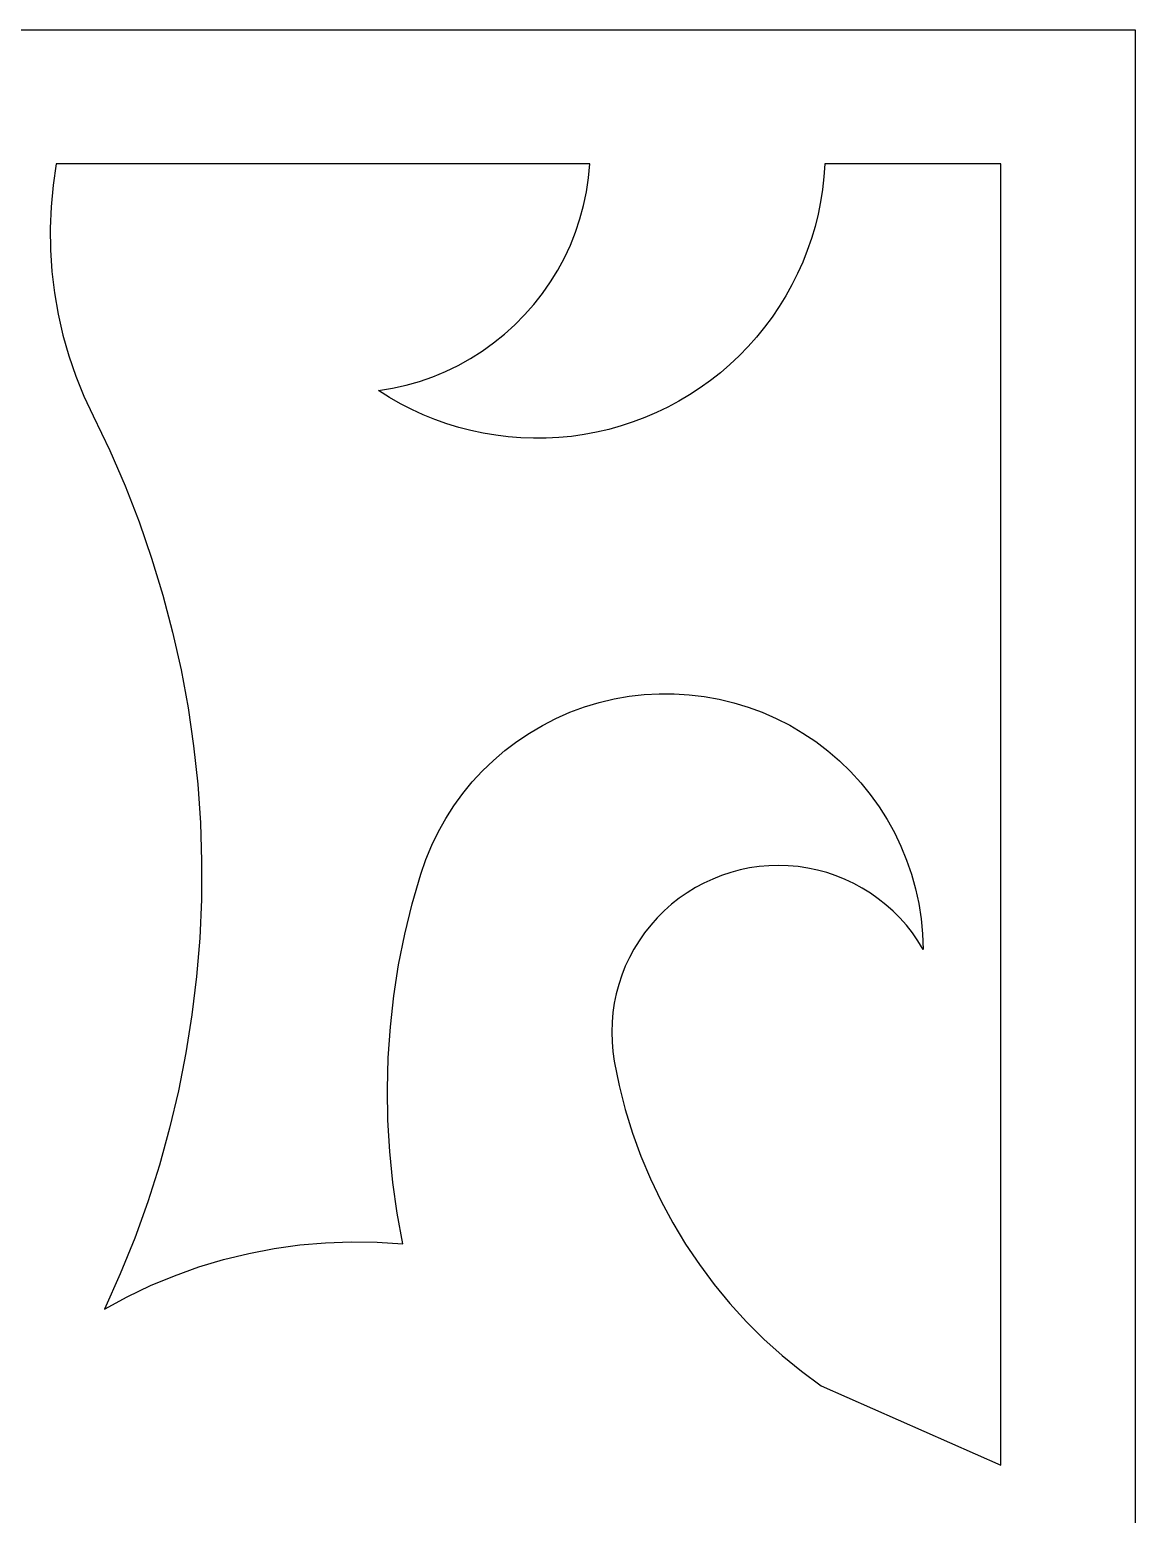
# Model space of a CAD drawing. Header units: centimetres. Extents: x -27 to -14.7, y 2.8 to 9.
# Drawn here: x -16.271 to -14.727, y 6.928 to 9.001 of the extents above; entities that cross this region are included whole.
import ezdxf

# ---------------------------------------------------------------- set-up
doc = ezdxf.new("R2010")
doc.units = ezdxf.units.CM
doc.header["$MEASUREMENT"] = 0
doc.layers.add('layer 1', color=7, linetype='Continuous')

msp = doc.modelspace()

# ---------------------------------------------------------------- linework, layer by layer
at = {"layer": 'layer 1', "color": 250}
for points, knots in [([(-26.99914, 2.79014), (-26.99914, 2.79014), (-14.72739, 2.79014), (-14.72739, 2.79014), (-14.72739, 2.79014), (-14.72739, 2.79014), (-14.72739, 9.00077), (-14.72739, 9.00077), (-14.72739, 9.00077), (-14.72739, 9.00077), (-26.99914, 9.00077), (-26.99914, 9.00077), (-26.99914, 9.00077), (-26.99914, 9.00077), (-26.99914, 2.79014), (-26.99914, 2.79014)], [0, 0, 0, 0, 0.2, 0.2, 0.2, 0.2, 0.4, 0.4, 0.4, 0.4, 0.6, 0.6, 0.6, 0.6, 1, 1, 1, 1]), ([(-16.1344, 7.23149), (-16.1344, 7.23149), (-16.16612, 7.21424), (-16.16612, 7.21424), (-16.16612, 7.21424), (-16.16612, 7.21424), (-16.14414, 7.26341), (-16.14414, 7.26341), (-16.14414, 7.26341), (-16.14414, 7.26341), (-16.12404, 7.31329), (-16.12404, 7.31329), (-16.12404, 7.31329), (-16.12404, 7.31329), (-16.10585, 7.36392), (-16.10585, 7.36392), (-16.10585, 7.36392), (-16.10585, 7.36392), (-16.08958, 7.41511), (-16.08958, 7.41511), (-16.08958, 7.41511), (-16.08958, 7.41511), (-16.07525, 7.46691), (-16.07525, 7.46691), (-16.07525, 7.46691), (-16.07525, 7.46691), (-16.06287, 7.51927), (-16.06287, 7.51927), (-16.06287, 7.51927), (-16.06287, 7.51927), (-16.05248, 7.57206), (-16.05248, 7.57206), (-16.05248, 7.57206), (-16.05248, 7.57206), (-16.04406, 7.62527), (-16.04406, 7.62527), (-16.04406, 7.62527), (-16.04406, 7.62527), (-16.03767, 7.67871), (-16.03767, 7.67871), (-16.03767, 7.67871), (-16.03767, 7.67871), (-16.03329, 7.73234), (-16.03329, 7.73234), (-16.03329, 7.73234), (-16.03329, 7.73234), (-16.03094, 7.78606), (-16.03094, 7.78606), (-16.03094, 7.78606), (-16.03094, 7.78606), (-16.03061, 7.83983), (-16.03061, 7.83983), (-16.03061, 7.83983), (-16.03061, 7.83983), (-16.03231, 7.89355), (-16.03231, 7.89355), (-16.03231, 7.89355), (-16.03231, 7.89355), (-16.03602, 7.94718), (-16.03602, 7.94718), (-16.03602, 7.94718), (-16.03602, 7.94718), (-16.04177, 8.00067), (-16.04177, 8.00067), (-16.04177, 8.00067), (-16.04177, 8.00067), (-16.04953, 8.05397), (-16.04953, 8.05397), (-16.04953, 8.05397), (-16.04953, 8.05397), (-16.05929, 8.10694), (-16.05929, 8.10694), (-16.05929, 8.10694), (-16.05929, 8.10694), (-16.07103, 8.15944), (-16.07103, 8.15944), (-16.07103, 8.15944), (-16.07103, 8.15944), (-16.08473, 8.21143), (-16.08473, 8.21143), (-16.08473, 8.21143), (-16.08473, 8.21143), (-16.10036, 8.26286), (-16.10036, 8.26286), (-16.10036, 8.26286), (-16.10036, 8.26286), (-16.11793, 8.31367), (-16.11793, 8.31367), (-16.11793, 8.31367), (-16.11793, 8.31367), (-16.13741, 8.36379), (-16.13741, 8.36379), (-16.13741, 8.36379), (-16.13741, 8.36379), (-16.15876, 8.41315), (-16.15876, 8.41315), (-16.15876, 8.41315), (-16.15876, 8.41315), (-16.182, 8.46176), (-16.182, 8.46176), (-16.182, 8.46176), (-16.182, 8.46176), (-16.19478, 8.48905), (-16.19478, 8.48905), (-16.19478, 8.48905), (-16.19478, 8.48905), (-16.20609, 8.51694), (-16.20609, 8.51694), (-16.20609, 8.51694), (-16.20609, 8.51694), (-16.2159, 8.5454), (-16.2159, 8.5454), (-16.2159, 8.5454), (-16.2159, 8.5454), (-16.22418, 8.57436), (-16.22418, 8.57436), (-16.22418, 8.57436), (-16.22418, 8.57436), (-16.23091, 8.60371), (-16.23091, 8.60371), (-16.23091, 8.60371), (-16.23091, 8.60371), (-16.23608, 8.63339), (-16.23608, 8.63339), (-16.23608, 8.63339), (-16.23608, 8.63339), (-16.23965, 8.66325), (-16.23965, 8.66325), (-16.23965, 8.66325), (-16.23965, 8.66325), (-16.24164, 8.69329), (-16.24164, 8.69329), (-16.24164, 8.69329), (-16.24164, 8.69329), (-16.24202, 8.72344), (-16.24202, 8.72344), (-16.24202, 8.72344), (-16.24202, 8.72344), (-16.24081, 8.75349), (-16.24081, 8.75349), (-16.24081, 8.75349), (-16.24081, 8.75349), (-16.238, 8.78349), (-16.238, 8.78349), (-16.238, 8.78349), (-16.238, 8.78349), (-16.23359, 8.81326), (-16.23359, 8.81326), (-16.23359, 8.81326), (-16.23359, 8.81326), (-15.48851, 8.81326), (-15.48851, 8.81326), (-15.48851, 8.81326), (-15.48851, 8.81326), (-15.49037, 8.79376), (-15.49037, 8.79376), (-15.49037, 8.79376), (-15.49037, 8.79376), (-15.49334, 8.77449), (-15.49334, 8.77449), (-15.49334, 8.77449), (-15.49334, 8.77449), (-15.49739, 8.75541), (-15.49739, 8.75541), (-15.49739, 8.75541), (-15.49739, 8.75541), (-15.50251, 8.73661), (-15.50251, 8.73661), (-15.50251, 8.73661), (-15.50251, 8.73661), (-15.50869, 8.71814), (-15.50869, 8.71814), (-15.50869, 8.71814), (-15.50869, 8.71814), (-15.51592, 8.70004), (-15.51592, 8.70004), (-15.51592, 8.70004), (-15.51592, 8.70004), (-15.52417, 8.68237), (-15.52417, 8.68237), (-15.52417, 8.68237), (-15.52417, 8.68237), (-15.53345, 8.66517), (-15.53345, 8.66517), (-15.53345, 8.66517), (-15.53345, 8.66517), (-15.54369, 8.64848), (-15.54369, 8.64848), (-15.54369, 8.64848), (-15.54369, 8.64848), (-15.55485, 8.63245), (-15.55485, 8.63245), (-15.55485, 8.63245), (-15.55485, 8.63245), (-15.56688, 8.61712), (-15.56688, 8.61712), (-15.56688, 8.61712), (-15.56688, 8.61712), (-15.57973, 8.60254), (-15.57973, 8.60254), (-15.57973, 8.60254), (-15.57973, 8.60254), (-15.59341, 8.58866), (-15.59341, 8.58866), (-15.59341, 8.58866), (-15.59341, 8.58866), (-15.60787, 8.57559), (-15.60787, 8.57559), (-15.60787, 8.57559), (-15.60787, 8.57559), (-15.62306, 8.56335), (-15.62306, 8.56335), (-15.62306, 8.56335), (-15.62306, 8.56335), (-15.63898, 8.55196), (-15.63898, 8.55196), (-15.63898, 8.55196), (-15.63898, 8.55196), (-15.65551, 8.5415), (-15.65551, 8.5415), (-15.65551, 8.5415), (-15.65551, 8.5415), (-15.67258, 8.53203), (-15.67258, 8.53203), (-15.67258, 8.53203), (-15.67258, 8.53203), (-15.69012, 8.52359), (-15.69012, 8.52359), (-15.69012, 8.52359), (-15.69012, 8.52359), (-15.7081, 8.51614), (-15.7081, 8.51614), (-15.7081, 8.51614), (-15.7081, 8.51614), (-15.72647, 8.50972), (-15.72647, 8.50972), (-15.72647, 8.50972), (-15.72647, 8.50972), (-15.7452, 8.50433), (-15.7452, 8.50433), (-15.7452, 8.50433), (-15.7452, 8.50433), (-15.76425, 8.50002), (-15.76425, 8.50002), (-15.76425, 8.50002), (-15.76425, 8.50002), (-15.78354, 8.49683), (-15.78354, 8.49683), (-15.78354, 8.49683), (-15.78354, 8.49683), (-15.76848, 8.48731), (-15.76848, 8.48731), (-15.76848, 8.48731), (-15.76848, 8.48731), (-15.75308, 8.47854), (-15.75308, 8.47854), (-15.75308, 8.47854), (-15.75308, 8.47854), (-15.73734, 8.47048), (-15.73734, 8.47048), (-15.73734, 8.47048), (-15.73734, 8.47048), (-15.72131, 8.46312), (-15.72131, 8.46312), (-15.72131, 8.46312), (-15.72131, 8.46312), (-15.70499, 8.45651), (-15.70499, 8.45651), (-15.70499, 8.45651), (-15.70499, 8.45651), (-15.68843, 8.45061), (-15.68843, 8.45061), (-15.68843, 8.45061), (-15.68843, 8.45061), (-15.67164, 8.44545), (-15.67164, 8.44545), (-15.67164, 8.44545), (-15.67164, 8.44545), (-15.65464, 8.441), (-15.65464, 8.441), (-15.65464, 8.441), (-15.65464, 8.441), (-15.63748, 8.43734), (-15.63748, 8.43734), (-15.63748, 8.43734), (-15.63748, 8.43734), (-15.62015, 8.43439), (-15.62015, 8.43439), (-15.62015, 8.43439), (-15.62015, 8.43439), (-15.6027, 8.43223), (-15.6027, 8.43223), (-15.6027, 8.43223), (-15.6027, 8.43223), (-15.58515, 8.43082), (-15.58515, 8.43082), (-15.58515, 8.43082), (-15.58515, 8.43082), (-15.56752, 8.43021), (-15.56752, 8.43021), (-15.56752, 8.43021), (-15.56752, 8.43021), (-15.54984, 8.43035), (-15.54984, 8.43035), (-15.54984, 8.43035), (-15.54984, 8.43035), (-15.53213, 8.43125), (-15.53213, 8.43125), (-15.53213, 8.43125), (-15.53213, 8.43125), (-15.51442, 8.43298), (-15.51442, 8.43298), (-15.51442, 8.43298), (-15.51442, 8.43298), (-15.49679, 8.43546), (-15.49679, 8.43546), (-15.49679, 8.43546), (-15.49679, 8.43546), (-15.47937, 8.43875), (-15.47937, 8.43875), (-15.47937, 8.43875), (-15.47937, 8.43875), (-15.46214, 8.44273), (-15.46214, 8.44273), (-15.46214, 8.44273), (-15.46214, 8.44273), (-15.44516, 8.44751), (-15.44516, 8.44751), (-15.44516, 8.44751), (-15.44516, 8.44751), (-15.42842, 8.453), (-15.42842, 8.453), (-15.42842, 8.453), (-15.42842, 8.453), (-15.41197, 8.45919), (-15.41197, 8.45919), (-15.41197, 8.45919), (-15.41197, 8.45919), (-15.39582, 8.46612), (-15.39582, 8.46612), (-15.39582, 8.46612), (-15.39582, 8.46612), (-15.37999, 8.47372), (-15.37999, 8.47372), (-15.37999, 8.47372), (-15.37999, 8.47372), (-15.36451, 8.48202), (-15.36451, 8.48202), (-15.36451, 8.48202), (-15.36451, 8.48202), (-15.34941, 8.49097), (-15.34941, 8.49097), (-15.34941, 8.49097), (-15.34941, 8.49097), (-15.3347, 8.50063), (-15.3347, 8.50063), (-15.3347, 8.50063), (-15.3347, 8.50063), (-15.3204, 8.51089), (-15.3204, 8.51089), (-15.3204, 8.51089), (-15.3204, 8.51089), (-15.30654, 8.52181), (-15.30654, 8.52181), (-15.30654, 8.52181), (-15.30654, 8.52181), (-15.29314, 8.53334), (-15.29314, 8.53334), (-15.29314, 8.53334), (-15.29314, 8.53334), (-15.28023, 8.54549), (-15.28023, 8.54549), (-15.28023, 8.54549), (-15.28023, 8.54549), (-15.26782, 8.55824), (-15.26782, 8.55824), (-15.26782, 8.55824), (-15.26782, 8.55824), (-15.25599, 8.57155), (-15.25599, 8.57155), (-15.25599, 8.57155), (-15.25599, 8.57155), (-15.2448, 8.58534), (-15.2448, 8.58534), (-15.2448, 8.58534), (-15.2448, 8.58534), (-15.23426, 8.59949), (-15.23426, 8.59949), (-15.23426, 8.59949), (-15.23426, 8.59949), (-15.22437, 8.61412), (-15.22437, 8.61412), (-15.22437, 8.61412), (-15.22437, 8.61412), (-15.21516, 8.62912), (-15.21516, 8.62912), (-15.21516, 8.62912), (-15.21516, 8.62912), (-15.20661, 8.64449), (-15.20661, 8.64449), (-15.20661, 8.64449), (-15.20661, 8.64449), (-15.19876, 8.6602), (-15.19876, 8.6602), (-15.19876, 8.6602), (-15.19876, 8.6602), (-15.19161, 8.67623), (-15.19161, 8.67623), (-15.19161, 8.67623), (-15.19161, 8.67623), (-15.18517, 8.69259), (-15.18517, 8.69259), (-15.18517, 8.69259), (-15.18517, 8.69259), (-15.17944, 8.70919), (-15.17944, 8.70919), (-15.17944, 8.70919), (-15.17944, 8.70919), (-15.17443, 8.72606), (-15.17443, 8.72606), (-15.17443, 8.72606), (-15.17443, 8.72606), (-15.17018, 8.74313), (-15.17018, 8.74313), (-15.17018, 8.74313), (-15.17018, 8.74313), (-15.16667, 8.76042), (-15.16667, 8.76042), (-15.16667, 8.76042), (-15.16667, 8.76042), (-15.1639, 8.77786), (-15.1639, 8.77786), (-15.1639, 8.77786), (-15.1639, 8.77786), (-15.16191, 8.79549), (-15.16191, 8.79549), (-15.16191, 8.79549), (-15.16191, 8.79549), (-15.1607, 8.81326), (-15.1607, 8.81326), (-15.1607, 8.81326), (-15.1607, 8.81326), (-14.9149, 8.81326), (-14.9149, 8.81326), (-14.9149, 8.81326), (-14.9149, 8.81326), (-14.9149, 6.99639), (-14.9149, 6.99639), (-14.9149, 6.99639), (-14.9149, 6.99639), (-15.16563, 7.10707), (-15.16563, 7.10707), (-15.16563, 7.10707), (-15.16563, 7.10707), (-15.19342, 7.12756), (-15.19342, 7.12756), (-15.19342, 7.12756), (-15.19342, 7.12756), (-15.22012, 7.1494), (-15.22012, 7.1494), (-15.22012, 7.1494), (-15.22012, 7.1494), (-15.24569, 7.17247), (-15.24569, 7.17247), (-15.24569, 7.17247), (-15.24569, 7.17247), (-15.27009, 7.19675), (-15.27009, 7.19675), (-15.27009, 7.19675), (-15.27009, 7.19675), (-15.29327, 7.2222), (-15.29327, 7.2222), (-15.29327, 7.2222), (-15.29327, 7.2222), (-15.3152, 7.24874), (-15.3152, 7.24874), (-15.3152, 7.24874), (-15.3152, 7.24874), (-15.33581, 7.2764), (-15.33581, 7.2764), (-15.33581, 7.2764), (-15.33581, 7.2764), (-15.35509, 7.30504), (-15.35509, 7.30504), (-15.35509, 7.30504), (-15.35509, 7.30504), (-15.37294, 7.33462), (-15.37294, 7.33462), (-15.37294, 7.33462), (-15.37294, 7.33462), (-15.38929, 7.365), (-15.38929, 7.365), (-15.38929, 7.365), (-15.38929, 7.365), (-15.4041, 7.39608), (-15.4041, 7.39608), (-15.4041, 7.39608), (-15.4041, 7.39608), (-15.41738, 7.42786), (-15.41738, 7.42786), (-15.41738, 7.42786), (-15.41738, 7.42786), (-15.42909, 7.4602), (-15.42909, 7.4602), (-15.42909, 7.4602), (-15.42909, 7.4602), (-15.43922, 7.49316), (-15.43922, 7.49316), (-15.43922, 7.49316), (-15.43922, 7.49316), (-15.44771, 7.52654), (-15.44771, 7.52654), (-15.44771, 7.52654), (-15.44771, 7.52654), (-15.45458, 7.56043), (-15.45458, 7.56043), (-15.45458, 7.56043), (-15.45458, 7.56043), (-15.45658, 7.57403), (-15.45658, 7.57403), (-15.45658, 7.57403), (-15.45658, 7.57403), (-15.45778, 7.58767), (-15.45778, 7.58767), (-15.45778, 7.58767), (-15.45778, 7.58767), (-15.45817, 7.60126), (-15.45817, 7.60126), (-15.45817, 7.60126), (-15.45817, 7.60126), (-15.45775, 7.61481), (-15.45775, 7.61481), (-15.45775, 7.61481), (-15.45775, 7.61481), (-15.45657, 7.62827), (-15.45657, 7.62827), (-15.45657, 7.62827), (-15.45657, 7.62827), (-15.4546, 7.64158), (-15.4546, 7.64158), (-15.4546, 7.64158), (-15.4546, 7.64158), (-15.45188, 7.65475), (-15.45188, 7.65475), (-15.45188, 7.65475), (-15.45188, 7.65475), (-15.4484, 7.66774), (-15.4484, 7.66774), (-15.4484, 7.66774), (-15.4484, 7.66774), (-15.44419, 7.68049), (-15.44419, 7.68049), (-15.44419, 7.68049), (-15.44419, 7.68049), (-15.43923, 7.693), (-15.43923, 7.693), (-15.43923, 7.693), (-15.43923, 7.693), (-15.43354, 7.70524), (-15.43354, 7.70524), (-15.43354, 7.70524), (-15.43354, 7.70524), (-15.42716, 7.71715), (-15.42716, 7.71715), (-15.42716, 7.71715), (-15.42716, 7.71715), (-15.42006, 7.72868), (-15.42006, 7.72868), (-15.42006, 7.72868), (-15.42006, 7.72868), (-15.41227, 7.73984), (-15.41227, 7.73984), (-15.41227, 7.73984), (-15.41227, 7.73984), (-15.4038, 7.75057), (-15.4038, 7.75057), (-15.4038, 7.75057), (-15.4038, 7.75057), (-15.39465, 7.76084), (-15.39465, 7.76084), (-15.39465, 7.76084), (-15.39465, 7.76084), (-15.38491, 7.77054), (-15.38491, 7.77054), (-15.38491, 7.77054), (-15.38491, 7.77054), (-15.37468, 7.77964), (-15.37468, 7.77964), (-15.37468, 7.77964), (-15.37468, 7.77964), (-15.36399, 7.78807), (-15.36399, 7.78807), (-15.36399, 7.78807), (-15.36399, 7.78807), (-15.35287, 7.79581), (-15.35287, 7.79581), (-15.35287, 7.79581), (-15.35287, 7.79581), (-15.34136, 7.80284), (-15.34136, 7.80284), (-15.34136, 7.80284), (-15.34136, 7.80284), (-15.32949, 7.80922), (-15.32949, 7.80922), (-15.32949, 7.80922), (-15.32949, 7.80922), (-15.31727, 7.81489), (-15.31727, 7.81489), (-15.31727, 7.81489), (-15.31727, 7.81489), (-15.30478, 7.81986), (-15.30478, 7.81986), (-15.30478, 7.81986), (-15.30478, 7.81986), (-15.29202, 7.82403), (-15.29202, 7.82403), (-15.29202, 7.82403), (-15.29202, 7.82403), (-15.27902, 7.82754), (-15.27902, 7.82754), (-15.27902, 7.82754), (-15.27902, 7.82754), (-15.26582, 7.83026), (-15.26582, 7.83026), (-15.26582, 7.83026), (-15.26582, 7.83026), (-15.25245, 7.83219), (-15.25245, 7.83219), (-15.25245, 7.83219), (-15.25245, 7.83219), (-15.23896, 7.83341), (-15.23896, 7.83341), (-15.23896, 7.83341), (-15.23896, 7.83341), (-15.22536, 7.83378), (-15.22536, 7.83378), (-15.22536, 7.83378), (-15.22536, 7.83378), (-15.21169, 7.83336), (-15.21169, 7.83336), (-15.21169, 7.83336), (-15.21169, 7.83336), (-15.19798, 7.83214), (-15.19798, 7.83214), (-15.19798, 7.83214), (-15.19798, 7.83214), (-15.18437, 7.83012), (-15.18437, 7.83012), (-15.18437, 7.83012), (-15.18437, 7.83012), (-15.17099, 7.82731), (-15.17099, 7.82731), (-15.17099, 7.82731), (-15.17099, 7.82731), (-15.15786, 7.82375), (-15.15786, 7.82375), (-15.15786, 7.82375), (-15.15786, 7.82375), (-15.14502, 7.81943), (-15.14502, 7.81943), (-15.14502, 7.81943), (-15.14502, 7.81943), (-15.13248, 7.81437), (-15.13248, 7.81437), (-15.13248, 7.81437), (-15.13248, 7.81437), (-15.12029, 7.80865), (-15.12029, 7.80865), (-15.12029, 7.80865), (-15.12029, 7.80865), (-15.10847, 7.80223), (-15.10847, 7.80223), (-15.10847, 7.80223), (-15.10847, 7.80223), (-15.09705, 7.7951), (-15.09705, 7.7951), (-15.09705, 7.7951), (-15.09705, 7.7951), (-15.08606, 7.78737), (-15.08606, 7.78737), (-15.08606, 7.78737), (-15.08606, 7.78737), (-15.07552, 7.77903), (-15.07552, 7.77903), (-15.07552, 7.77903), (-15.07552, 7.77903), (-15.06548, 7.77003), (-15.06548, 7.77003), (-15.06548, 7.77003), (-15.06548, 7.77003), (-15.05594, 7.76046), (-15.05594, 7.76046), (-15.05594, 7.76046), (-15.05594, 7.76046), (-15.04695, 7.75034), (-15.04695, 7.75034), (-15.04695, 7.75034), (-15.04695, 7.75034), (-15.03853, 7.73965), (-15.03853, 7.73965), (-15.03853, 7.73965), (-15.03853, 7.73965), (-15.03072, 7.72844), (-15.03072, 7.72844), (-15.03072, 7.72844), (-15.03072, 7.72844), (-15.02353, 7.71668), (-15.02353, 7.71668), (-15.02353, 7.71668), (-15.02353, 7.71668), (-15.02427, 7.7382), (-15.02427, 7.7382), (-15.02427, 7.7382), (-15.02427, 7.7382), (-15.02629, 7.75948), (-15.02629, 7.75948), (-15.02629, 7.75948), (-15.02629, 7.75948), (-15.02954, 7.78048), (-15.02954, 7.78048), (-15.02954, 7.78048), (-15.02954, 7.78048), (-15.03402, 7.80115), (-15.03402, 7.80115), (-15.03402, 7.80115), (-15.03402, 7.80115), (-15.03969, 7.82145), (-15.03969, 7.82145), (-15.03969, 7.82145), (-15.03969, 7.82145), (-15.04653, 7.84137), (-15.04653, 7.84137), (-15.04653, 7.84137), (-15.04653, 7.84137), (-15.0545, 7.86078), (-15.0545, 7.86078), (-15.0545, 7.86078), (-15.0545, 7.86078), (-15.06359, 7.87972), (-15.06359, 7.87972), (-15.06359, 7.87972), (-15.06359, 7.87972), (-15.07378, 7.8981), (-15.07378, 7.8981), (-15.07378, 7.8981), (-15.07378, 7.8981), (-15.08503, 7.91582), (-15.08503, 7.91582), (-15.08503, 7.91582), (-15.08503, 7.91582), (-15.09731, 7.93293), (-15.09731, 7.93293), (-15.09731, 7.93293), (-15.09731, 7.93293), (-15.11061, 7.94929), (-15.11061, 7.94929), (-15.11061, 7.94929), (-15.11061, 7.94929), (-15.1249, 7.9649), (-15.1249, 7.9649), (-15.1249, 7.9649), (-15.1249, 7.9649), (-15.14014, 7.97971), (-15.14014, 7.97971), (-15.14014, 7.97971), (-15.14014, 7.97971), (-15.15634, 7.99363), (-15.15634, 7.99363), (-15.15634, 7.99363), (-15.15634, 7.99363), (-15.17344, 8.00667), (-15.17344, 8.00667), (-15.17344, 8.00667), (-15.17344, 8.00667), (-15.19129, 8.01867), (-15.19129, 8.01867), (-15.19129, 8.01867), (-15.19129, 8.01867), (-15.20971, 8.0295), (-15.20971, 8.0295), (-15.20971, 8.0295), (-15.20971, 8.0295), (-15.22864, 8.03915), (-15.22864, 8.03915), (-15.22864, 8.03915), (-15.22864, 8.03915), (-15.24802, 8.04764), (-15.24802, 8.04764), (-15.24802, 8.04764), (-15.24802, 8.04764), (-15.2678, 8.05495), (-15.2678, 8.05495), (-15.2678, 8.05495), (-15.2678, 8.05495), (-15.28794, 8.06109), (-15.28794, 8.06109), (-15.28794, 8.06109), (-15.28794, 8.06109), (-15.30836, 8.06602), (-15.30836, 8.06602), (-15.30836, 8.06602), (-15.30836, 8.06602), (-15.32902, 8.06972), (-15.32902, 8.06972), (-15.32902, 8.06972), (-15.32902, 8.06972), (-15.34987, 8.07225), (-15.34987, 8.07225), (-15.34987, 8.07225), (-15.34987, 8.07225), (-15.37083, 8.07352), (-15.37083, 8.07352), (-15.37083, 8.07352), (-15.37083, 8.07352), (-15.39188, 8.07356), (-15.39188, 8.07356), (-15.39188, 8.07356), (-15.39188, 8.07356), (-15.41294, 8.07239), (-15.41294, 8.07239), (-15.41294, 8.07239), (-15.41294, 8.07239), (-15.43396, 8.06995), (-15.43396, 8.06995), (-15.43396, 8.06995), (-15.43396, 8.06995), (-15.4549, 8.06625), (-15.4549, 8.06625), (-15.4549, 8.06625), (-15.4549, 8.06625), (-15.47568, 8.06133), (-15.47568, 8.06133), (-15.47568, 8.06133), (-15.47568, 8.06133), (-15.49625, 8.05509), (-15.49625, 8.05509), (-15.49625, 8.05509), (-15.49625, 8.05509), (-15.51642, 8.04764), (-15.51642, 8.04764), (-15.51642, 8.04764), (-15.51642, 8.04764), (-15.536, 8.03906), (-15.536, 8.03906), (-15.536, 8.03906), (-15.536, 8.03906), (-15.55492, 8.0294), (-15.55492, 8.0294), (-15.55492, 8.0294), (-15.55492, 8.0294), (-15.57316, 8.01867), (-15.57316, 8.01867), (-15.57316, 8.01867), (-15.57316, 8.01867), (-15.59068, 8.0069), (-15.59068, 8.0069), (-15.59068, 8.0069), (-15.59068, 8.0069), (-15.60744, 7.9942), (-15.60744, 7.9942), (-15.60744, 7.9942), (-15.60744, 7.9942), (-15.6234, 7.98051), (-15.6234, 7.98051), (-15.6234, 7.98051), (-15.6234, 7.98051), (-15.63852, 7.96598), (-15.63852, 7.96598), (-15.63852, 7.96598), (-15.63852, 7.96598), (-15.65276, 7.95055), (-15.65276, 7.95055), (-15.65276, 7.95055), (-15.65276, 7.95055), (-15.66608, 7.93429), (-15.66608, 7.93429), (-15.66608, 7.93429), (-15.66608, 7.93429), (-15.67846, 7.91727), (-15.67846, 7.91727), (-15.67846, 7.91727), (-15.67846, 7.91727), (-15.68984, 7.8995), (-15.68984, 7.8995), (-15.68984, 7.8995), (-15.68984, 7.8995), (-15.70019, 7.88108), (-15.70019, 7.88108), (-15.70019, 7.88108), (-15.70019, 7.88108), (-15.70947, 7.86195), (-15.70947, 7.86195), (-15.70947, 7.86195), (-15.70947, 7.86195), (-15.71764, 7.84222), (-15.71764, 7.84222), (-15.71764, 7.84222), (-15.71764, 7.84222), (-15.72464, 7.82187), (-15.72464, 7.82187), (-15.72464, 7.82187), (-15.72464, 7.82187), (-15.73675, 7.78001), (-15.73675, 7.78001), (-15.73675, 7.78001), (-15.73675, 7.78001), (-15.74705, 7.73772), (-15.74705, 7.73772), (-15.74705, 7.73772), (-15.74705, 7.73772), (-15.75556, 7.69502), (-15.75556, 7.69502), (-15.75556, 7.69502), (-15.75556, 7.69502), (-15.76226, 7.65194), (-15.76226, 7.65194), (-15.76226, 7.65194), (-15.76226, 7.65194), (-15.76711, 7.60867), (-15.76711, 7.60867), (-15.76711, 7.60867), (-15.76711, 7.60867), (-15.77013, 7.56521), (-15.77013, 7.56521), (-15.77013, 7.56521), (-15.77013, 7.56521), (-15.7713, 7.52166), (-15.7713, 7.52166), (-15.7713, 7.52166), (-15.7713, 7.52166), (-15.77062, 7.47811), (-15.77062, 7.47811), (-15.77062, 7.47811), (-15.77062, 7.47811), (-15.7681, 7.43461), (-15.7681, 7.43461), (-15.7681, 7.43461), (-15.7681, 7.43461), (-15.76373, 7.3913), (-15.76373, 7.3913), (-15.76373, 7.3913), (-15.76373, 7.3913), (-15.75754, 7.34817), (-15.75754, 7.34817), (-15.75754, 7.34817), (-15.75754, 7.34817), (-15.74952, 7.30532), (-15.74952, 7.30532), (-15.74952, 7.30532), (-15.74952, 7.30532), (-15.78555, 7.30776), (-15.78555, 7.30776), (-15.78555, 7.30776), (-15.78555, 7.30776), (-15.82164, 7.30837), (-15.82164, 7.30837), (-15.82164, 7.30837), (-15.82164, 7.30837), (-15.85771, 7.3071), (-15.85771, 7.3071), (-15.85771, 7.3071), (-15.85771, 7.3071), (-15.89369, 7.30396), (-15.89369, 7.30396), (-15.89369, 7.30396), (-15.89369, 7.30396), (-15.92946, 7.29899), (-15.92946, 7.29899), (-15.92946, 7.29899), (-15.92946, 7.29899), (-15.96491, 7.29219), (-15.96491, 7.29219), (-15.96491, 7.29219), (-15.96491, 7.29219), (-15.99995, 7.28357), (-15.99995, 7.28357), (-15.99995, 7.28357), (-15.99995, 7.28357), (-16.03454, 7.27316), (-16.03454, 7.27316), (-16.03454, 7.27316), (-16.03454, 7.27316), (-16.06854, 7.26097), (-16.06854, 7.26097), (-16.06854, 7.26097), (-16.06854, 7.26097), (-16.10184, 7.2471), (-16.10184, 7.2471), (-16.10184, 7.2471), (-16.10184, 7.2471), (-16.1344, 7.23149), (-16.1344, 7.23149)], [0, 0, 0, 0, 0.0040161, 0.0040161, 0.0040161, 0.0040161, 0.0080321, 0.0080321, 0.0080321, 0.0080321, 0.0120482, 0.0120482, 0.0120482, 0.0120482, 0.0160643, 0.0160643, 0.0160643, 0.0160643, 0.0200803, 0.0200803, 0.0200803, 0.0200803, 0.0240964, 0.0240964, 0.0240964, 0.0240964, 0.0281124, 0.0281124, 0.0281124, 0.0281124, 0.0321285, 0.0321285, 0.0321285, 0.0321285, 0.0361446, 0.0361446, 0.0361446, 0.0361446, 0.0401606, 0.0401606, 0.0401606, 0.0401606, 0.0441767, 0.0441767, 0.0441767, 0.0441767, 0.0481928, 0.0481928, 0.0481928, 0.0481928, 0.0522088, 0.0522088, 0.0522088, 0.0522088, 0.0562249, 0.0562249, 0.0562249, 0.0562249, 0.060241, 0.060241, 0.060241, 0.060241, 0.064257, 0.064257, 0.064257, 0.064257, 0.0682731, 0.0682731, 0.0682731, 0.0682731, 0.0722892, 0.0722892, 0.0722892, 0.0722892, 0.0763052, 0.0763052, 0.0763052, 0.0763052, 0.0803213, 0.0803213, 0.0803213, 0.0803213, 0.0843373, 0.0843373, 0.0843373, 0.0843373, 0.0883534, 0.0883534, 0.0883534, 0.0883534, 0.0923695, 0.0923695, 0.0923695, 0.0923695, 0.0963855, 0.0963855, 0.0963855, 0.0963855, 0.1004016, 0.1004016, 0.1004016, 0.1004016, 0.1044177, 0.1044177, 0.1044177, 0.1044177, 0.1084337, 0.1084337, 0.1084337, 0.1084337, 0.1124498, 0.1124498, 0.1124498, 0.1124498, 0.1164659, 0.1164659, 0.1164659, 0.1164659, 0.1204819, 0.1204819, 0.1204819, 0.1204819, 0.124498, 0.124498, 0.124498, 0.124498, 0.1285141, 0.1285141, 0.1285141, 0.1285141, 0.1325301, 0.1325301, 0.1325301, 0.1325301, 0.1365462, 0.1365462, 0.1365462, 0.1365462, 0.1405622, 0.1405622, 0.1405622, 0.1405622, 0.1445783, 0.1445783, 0.1445783, 0.1445783, 0.1485944, 0.1485944, 0.1485944, 0.1485944, 0.1526104, 0.1526104, 0.1526104, 0.1526104, 0.1566265, 0.1566265, 0.1566265, 0.1566265, 0.1606426, 0.1606426, 0.1606426, 0.1606426, 0.1646586, 0.1646586, 0.1646586, 0.1646586, 0.1686747, 0.1686747, 0.1686747, 0.1686747, 0.1726908, 0.1726908, 0.1726908, 0.1726908, 0.1767068, 0.1767068, 0.1767068, 0.1767068, 0.1807229, 0.1807229, 0.1807229, 0.1807229, 0.184739, 0.184739, 0.184739, 0.184739, 0.188755, 0.188755, 0.188755, 0.188755, 0.1927711, 0.1927711, 0.1927711, 0.1927711, 0.1967871, 0.1967871, 0.1967871, 0.1967871, 0.2008032, 0.2008032, 0.2008032, 0.2008032, 0.2048193, 0.2048193, 0.2048193, 0.2048193, 0.2088353, 0.2088353, 0.2088353, 0.2088353, 0.2128514, 0.2128514, 0.2128514, 0.2128514, 0.2168675, 0.2168675, 0.2168675, 0.2168675, 0.2208835, 0.2208835, 0.2208835, 0.2208835, 0.2248996, 0.2248996, 0.2248996, 0.2248996, 0.2289157, 0.2289157, 0.2289157, 0.2289157, 0.2329317, 0.2329317, 0.2329317, 0.2329317, 0.2369478, 0.2369478, 0.2369478, 0.2369478, 0.2409639, 0.2409639, 0.2409639, 0.2409639, 0.2449799, 0.2449799, 0.2449799, 0.2449799, 0.248996, 0.248996, 0.248996, 0.248996, 0.253012, 0.253012, 0.253012, 0.253012, 0.2570281, 0.2570281, 0.2570281, 0.2570281, 0.2610442, 0.2610442, 0.2610442, 0.2610442, 0.2650602, 0.2650602, 0.2650602, 0.2650602, 0.2690763, 0.2690763, 0.2690763, 0.2690763, 0.2730924, 0.2730924, 0.2730924, 0.2730924, 0.2771084, 0.2771084, 0.2771084, 0.2771084, 0.2811245, 0.2811245, 0.2811245, 0.2811245, 0.2851406, 0.2851406, 0.2851406, 0.2851406, 0.2891566, 0.2891566, 0.2891566, 0.2891566, 0.2931727, 0.2931727, 0.2931727, 0.2931727, 0.2971888, 0.2971888, 0.2971888, 0.2971888, 0.3012048, 0.3012048, 0.3012048, 0.3012048, 0.3052209, 0.3052209, 0.3052209, 0.3052209, 0.3092369, 0.3092369, 0.3092369, 0.3092369, 0.313253, 0.313253, 0.313253, 0.313253, 0.3172691, 0.3172691, 0.3172691, 0.3172691, 0.3212851, 0.3212851, 0.3212851, 0.3212851, 0.3253012, 0.3253012, 0.3253012, 0.3253012, 0.3293173, 0.3293173, 0.3293173, 0.3293173, 0.3333333, 0.3333333, 0.3333333, 0.3333333, 0.3373494, 0.3373494, 0.3373494, 0.3373494, 0.3413655, 0.3413655, 0.3413655, 0.3413655, 0.3453815, 0.3453815, 0.3453815, 0.3453815, 0.3493976, 0.3493976, 0.3493976, 0.3493976, 0.3534137, 0.3534137, 0.3534137, 0.3534137, 0.3574297, 0.3574297, 0.3574297, 0.3574297, 0.3614458, 0.3614458, 0.3614458, 0.3614458, 0.3654618, 0.3654618, 0.3654618, 0.3654618, 0.3694779, 0.3694779, 0.3694779, 0.3694779, 0.373494, 0.373494, 0.373494, 0.373494, 0.37751, 0.37751, 0.37751, 0.37751, 0.3815261, 0.3815261, 0.3815261, 0.3815261, 0.3855422, 0.3855422, 0.3855422, 0.3855422, 0.3895582, 0.3895582, 0.3895582, 0.3895582, 0.3935743, 0.3935743, 0.3935743, 0.3935743, 0.3975904, 0.3975904, 0.3975904, 0.3975904, 0.4016064, 0.4016064, 0.4016064, 0.4016064, 0.4056225, 0.4056225, 0.4056225, 0.4056225, 0.4096386, 0.4096386, 0.4096386, 0.4096386, 0.4136546, 0.4136546, 0.4136546, 0.4136546, 0.4176707, 0.4176707, 0.4176707, 0.4176707, 0.4216867, 0.4216867, 0.4216867, 0.4216867, 0.4257028, 0.4257028, 0.4257028, 0.4257028, 0.4297189, 0.4297189, 0.4297189, 0.4297189, 0.4337349, 0.4337349, 0.4337349, 0.4337349, 0.437751, 0.437751, 0.437751, 0.437751, 0.4417671, 0.4417671, 0.4417671, 0.4417671, 0.4457831, 0.4457831, 0.4457831, 0.4457831, 0.4497992, 0.4497992, 0.4497992, 0.4497992, 0.4538153, 0.4538153, 0.4538153, 0.4538153, 0.4578313, 0.4578313, 0.4578313, 0.4578313, 0.4618474, 0.4618474, 0.4618474, 0.4618474, 0.4658635, 0.4658635, 0.4658635, 0.4658635, 0.4698795, 0.4698795, 0.4698795, 0.4698795, 0.4738956, 0.4738956, 0.4738956, 0.4738956, 0.4779116, 0.4779116, 0.4779116, 0.4779116, 0.4819277, 0.4819277, 0.4819277, 0.4819277, 0.4859438, 0.4859438, 0.4859438, 0.4859438, 0.4899598, 0.4899598, 0.4899598, 0.4899598, 0.4939759, 0.4939759, 0.4939759, 0.4939759, 0.497992, 0.497992, 0.497992, 0.497992, 0.502008, 0.502008, 0.502008, 0.502008, 0.5060241, 0.5060241, 0.5060241, 0.5060241, 0.5100402, 0.5100402, 0.5100402, 0.5100402, 0.5140562, 0.5140562, 0.5140562, 0.5140562, 0.5180723, 0.5180723, 0.5180723, 0.5180723, 0.5220884, 0.5220884, 0.5220884, 0.5220884, 0.5261044, 0.5261044, 0.5261044, 0.5261044, 0.5301205, 0.5301205, 0.5301205, 0.5301205, 0.5341365, 0.5341365, 0.5341365, 0.5341365, 0.5381526, 0.5381526, 0.5381526, 0.5381526, 0.5421687, 0.5421687, 0.5421687, 0.5421687, 0.5461847, 0.5461847, 0.5461847, 0.5461847, 0.5502008, 0.5502008, 0.5502008, 0.5502008, 0.5542169, 0.5542169, 0.5542169, 0.5542169, 0.5582329, 0.5582329, 0.5582329, 0.5582329, 0.562249, 0.562249, 0.562249, 0.562249, 0.5662651, 0.5662651, 0.5662651, 0.5662651, 0.5702811, 0.5702811, 0.5702811, 0.5702811, 0.5742972, 0.5742972, 0.5742972, 0.5742972, 0.5783133, 0.5783133, 0.5783133, 0.5783133, 0.5823293, 0.5823293, 0.5823293, 0.5823293, 0.5863454, 0.5863454, 0.5863454, 0.5863454, 0.5903614, 0.5903614, 0.5903614, 0.5903614, 0.5943775, 0.5943775, 0.5943775, 0.5943775, 0.5983936, 0.5983936, 0.5983936, 0.5983936, 0.6024096, 0.6024096, 0.6024096, 0.6024096, 0.6064257, 0.6064257, 0.6064257, 0.6064257, 0.6104418, 0.6104418, 0.6104418, 0.6104418, 0.6144578, 0.6144578, 0.6144578, 0.6144578, 0.6184739, 0.6184739, 0.6184739, 0.6184739, 0.62249, 0.62249, 0.62249, 0.62249, 0.626506, 0.626506, 0.626506, 0.626506, 0.6305221, 0.6305221, 0.6305221, 0.6305221, 0.6345382, 0.6345382, 0.6345382, 0.6345382, 0.6385542, 0.6385542, 0.6385542, 0.6385542, 0.6425703, 0.6425703, 0.6425703, 0.6425703, 0.6465863, 0.6465863, 0.6465863, 0.6465863, 0.6506024, 0.6506024, 0.6506024, 0.6506024, 0.6546185, 0.6546185, 0.6546185, 0.6546185, 0.6586345, 0.6586345, 0.6586345, 0.6586345, 0.6626506, 0.6626506, 0.6626506, 0.6626506, 0.6666667, 0.6666667, 0.6666667, 0.6666667, 0.6706827, 0.6706827, 0.6706827, 0.6706827, 0.6746988, 0.6746988, 0.6746988, 0.6746988, 0.6787149, 0.6787149, 0.6787149, 0.6787149, 0.6827309, 0.6827309, 0.6827309, 0.6827309, 0.686747, 0.686747, 0.686747, 0.686747, 0.6907631, 0.6907631, 0.6907631, 0.6907631, 0.6947791, 0.6947791, 0.6947791, 0.6947791, 0.6987952, 0.6987952, 0.6987952, 0.6987952, 0.7028112, 0.7028112, 0.7028112, 0.7028112, 0.7068273, 0.7068273, 0.7068273, 0.7068273, 0.7108434, 0.7108434, 0.7108434, 0.7108434, 0.7148594, 0.7148594, 0.7148594, 0.7148594, 0.7188755, 0.7188755, 0.7188755, 0.7188755, 0.7228916, 0.7228916, 0.7228916, 0.7228916, 0.7269076, 0.7269076, 0.7269076, 0.7269076, 0.7309237, 0.7309237, 0.7309237, 0.7309237, 0.7349398, 0.7349398, 0.7349398, 0.7349398, 0.7389558, 0.7389558, 0.7389558, 0.7389558, 0.7429719, 0.7429719, 0.7429719, 0.7429719, 0.746988, 0.746988, 0.746988, 0.746988, 0.751004, 0.751004, 0.751004, 0.751004, 0.7550201, 0.7550201, 0.7550201, 0.7550201, 0.7590361, 0.7590361, 0.7590361, 0.7590361, 0.7630522, 0.7630522, 0.7630522, 0.7630522, 0.7670683, 0.7670683, 0.7670683, 0.7670683, 0.7710843, 0.7710843, 0.7710843, 0.7710843, 0.7751004, 0.7751004, 0.7751004, 0.7751004, 0.7791165, 0.7791165, 0.7791165, 0.7791165, 0.7831325, 0.7831325, 0.7831325, 0.7831325, 0.7871486, 0.7871486, 0.7871486, 0.7871486, 0.7911647, 0.7911647, 0.7911647, 0.7911647, 0.7951807, 0.7951807, 0.7951807, 0.7951807, 0.7991968, 0.7991968, 0.7991968, 0.7991968, 0.8032129, 0.8032129, 0.8032129, 0.8032129, 0.8072289, 0.8072289, 0.8072289, 0.8072289, 0.811245, 0.811245, 0.811245, 0.811245, 0.815261, 0.815261, 0.815261, 0.815261, 0.8192771, 0.8192771, 0.8192771, 0.8192771, 0.8232932, 0.8232932, 0.8232932, 0.8232932, 0.8273092, 0.8273092, 0.8273092, 0.8273092, 0.8313253, 0.8313253, 0.8313253, 0.8313253, 0.8353414, 0.8353414, 0.8353414, 0.8353414, 0.8393574, 0.8393574, 0.8393574, 0.8393574, 0.8433735, 0.8433735, 0.8433735, 0.8433735, 0.8473896, 0.8473896, 0.8473896, 0.8473896, 0.8514056, 0.8514056, 0.8514056, 0.8514056, 0.8554217, 0.8554217, 0.8554217, 0.8554217, 0.8594378, 0.8594378, 0.8594378, 0.8594378, 0.8634538, 0.8634538, 0.8634538, 0.8634538, 0.8674699, 0.8674699, 0.8674699, 0.8674699, 0.8714859, 0.8714859, 0.8714859, 0.8714859, 0.875502, 0.875502, 0.875502, 0.875502, 0.8795181, 0.8795181, 0.8795181, 0.8795181, 0.8835341, 0.8835341, 0.8835341, 0.8835341, 0.8875502, 0.8875502, 0.8875502, 0.8875502, 0.8915663, 0.8915663, 0.8915663, 0.8915663, 0.8955823, 0.8955823, 0.8955823, 0.8955823, 0.8995984, 0.8995984, 0.8995984, 0.8995984, 0.9036145, 0.9036145, 0.9036145, 0.9036145, 0.9076305, 0.9076305, 0.9076305, 0.9076305, 0.9116466, 0.9116466, 0.9116466, 0.9116466, 0.9156627, 0.9156627, 0.9156627, 0.9156627, 0.9196787, 0.9196787, 0.9196787, 0.9196787, 0.9236948, 0.9236948, 0.9236948, 0.9236948, 0.9277108, 0.9277108, 0.9277108, 0.9277108, 0.9317269, 0.9317269, 0.9317269, 0.9317269, 0.935743, 0.935743, 0.935743, 0.935743, 0.939759, 0.939759, 0.939759, 0.939759, 0.9437751, 0.9437751, 0.9437751, 0.9437751, 0.9477912, 0.9477912, 0.9477912, 0.9477912, 0.9518072, 0.9518072, 0.9518072, 0.9518072, 0.9558233, 0.9558233, 0.9558233, 0.9558233, 0.9598394, 0.9598394, 0.9598394, 0.9598394, 0.9638554, 0.9638554, 0.9638554, 0.9638554, 0.9678715, 0.9678715, 0.9678715, 0.9678715, 0.9718876, 0.9718876, 0.9718876, 0.9718876, 0.9759036, 0.9759036, 0.9759036, 0.9759036, 0.9799197, 0.9799197, 0.9799197, 0.9799197, 0.9839357, 0.9839357, 0.9839357, 0.9839357, 0.9879518, 0.9879518, 0.9879518, 0.9879518, 0.9919679, 0.9919679, 0.9919679, 0.9919679, 1, 1, 1, 1])]:
    msp.add_open_spline(points, degree=3, knots=knots, dxfattribs=at)

doc.saveas('drawing.dxf')
